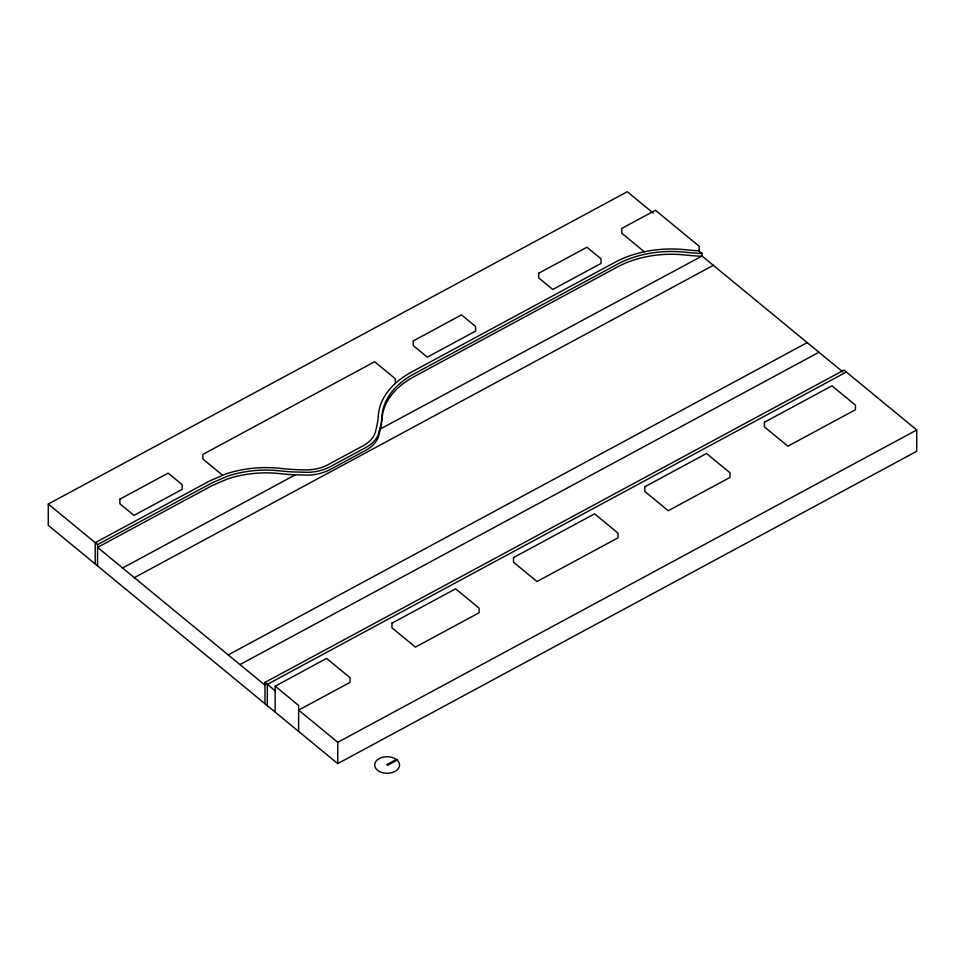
<?xml version="1.0" encoding="UTF-8"?>
<svg xmlns="http://www.w3.org/2000/svg" width="965" height="965" viewBox="0 0 965 965"><rect width="100%" height="100%" fill="white"/><g stroke="black" fill="none" stroke-linecap="round" stroke-linejoin="round"><path stroke-width="1.45" d="M653.184 213.048L627.274 191.721L48.286 504.032L48.25 525.334L337.726 763.605L916.714 451.282L916.75 429.98L843.989 370.09L265.001 682.412L264.965 703.714M95.197 563.97L95.233 542.68L209.791 480.884L225.593 474.056A89.552 59.697 0.1 0 1 280.622 468.399A169.382 112.905 0.1 0 0 297.304 469.678L305.7 469.895A34.463 22.967 0.1 0 0 327.219 465.13L363.781 445.408A34.463 22.967 0.1 0 0 375.264 432.368L376.688 426.856A169.382 112.905 0.1 0 0 378.292 415.722A89.552 59.697 0.1 0 1 394.275 384.384L398.05 381.03A89.552 59.697 0.1 0 1 411.355 372.152L615.079 262.251A89.552 59.697 0.1 0 1 642.461 252.179L648.492 250.96A89.552 59.697 0.1 0 1 685.922 249.778A169.382 112.905 0.1 0 0 698.407 250.84L702.05 253.264L702.05 256.051L842.843 371.935M97.537 565.912L97.574 544.61L48.286 504.032M267.305 705.644L267.353 684.342L846.341 372.02M275.134 712.086L275.182 686.151L326.616 658.407L350.078 677.732L350.078 682.364L298.643 710.107L337.762 742.302L337.726 763.605M298.607 731.398L298.655 705.475L275.182 686.151M395.348 383.431L395.361 378.799L374.637 361.742L202.867 454.394L202.867 459.026L222.505 475.19M699.143 250.876L699.155 246.244L655.452 210.274L621.677 228.488L621.665 233.12L644.355 251.793M97.574 544.61L212.083 482.838L227.282 476.276A85.825 57.212 0.1 0 1 274.048 470.341L280.115 470.86A172.216 114.787 0.1 0 0 292.793 471.933L308.486 472.343A38.166 25.44 0.1 0 0 329.475 467.108L366.218 447.29A38.166 25.44 0.1 0 0 378.268 434.696L380.946 424.383A172.216 114.787 0.1 0 0 382.007 415.903L382.514 411.838A85.825 57.212 0.1 0 1 397.327 385.807L400.945 382.598A86.066 57.357 0.1 0 1 413.756 374.058L617.431 264.193A85.945 57.285 0.1 0 1 643.679 254.531L649.445 253.373A85.825 57.212 0.1 0 1 679.336 251.72L685.403 252.239A172.216 114.787 0.1 0 0 698.081 253.312L698.865 253.349A13.715 9.143 0.1 0 0 700.735 253.361L702.05 253.264M122.603 567.987L295.29 474.84M380.608 428.822L702.05 256.051M134.34 577.649L713.328 265.327M228.222 654.921L807.21 342.611M239.959 664.583L818.947 352.261M337.762 742.302L916.75 429.98M396.338 759.491L386.724 764.678L387.508 765.329L397.122 760.143M265.001 682.412L275.17 690.783M265.001 685.186L97.574 547.384L212.083 485.612L227.282 479.05A85.825 57.212 0.1 0 1 274.036 473.115L280.103 473.646A172.216 114.787 0.1 0 0 292.793 474.708L308.486 475.118A38.166 25.44 0.1 0 0 329.475 469.883L366.205 450.064A38.166 25.44 0.1 0 0 378.256 437.483L380.934 427.169A172.216 114.787 0.1 0 0 382.007 418.677L382.502 414.612A85.825 57.212 0.1 0 1 397.327 388.581L400.945 385.373A86.066 57.357 0.1 0 1 413.744 376.832L617.371 266.991A85.945 57.285 0.1 0 1 643.667 257.305L649.445 256.147A85.825 57.212 0.1 0 1 679.336 254.495L685.403 255.013A172.216 114.787 0.1 0 0 698.081 256.087L698.865 256.135A13.715 9.143 0.1 0 0 700.723 256.135M119.889 499.17L119.877 503.79L133.954 515.382L182.204 489.364L182.216 484.732L168.139 473.14L119.889 499.17M391.947 623.173L391.935 627.805L415.408 647.117L479.098 612.763L479.098 608.131L455.637 588.819L391.947 623.173M413.237 340.922L413.237 345.554L427.314 357.147L475.564 331.116L475.576 326.484L461.487 314.892L413.237 340.922M513.525 557.577L513.525 562.209L536.998 581.533L618.046 537.807L618.058 533.175L594.585 513.863L513.525 557.577M538.687 273.252L538.675 277.884L552.764 289.476L601.014 263.445L601.014 258.813L586.937 247.233L538.687 273.252M644.765 486.794L644.765 491.414L668.226 510.738L729.986 477.422L729.998 472.79L706.525 453.478L644.765 486.794M764.425 422.248L764.413 426.88L787.886 446.192L855.436 409.751L855.448 405.119L831.975 385.807L764.425 422.248M396.76 759.805L395.662 759.009A12.424 8.275 0.1 0 0 375.337 762.374A12.424 8.275 0.1 0 0 388.533 773.23A12.424 8.275 0.1 0 0 397.701 760.685L396.76 759.805"/></g></svg>
